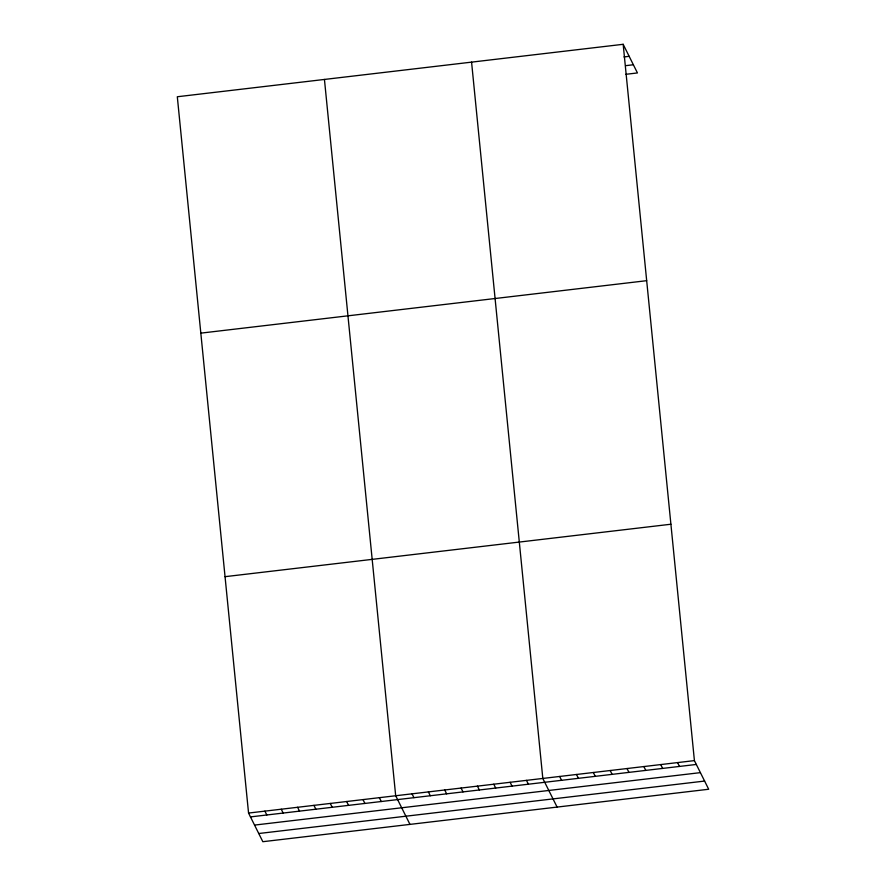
<?xml version="1.0" encoding="UTF-8"?>
<svg xmlns="http://www.w3.org/2000/svg" width="886" height="886" viewBox="0 0 886 886"><rect width="100%" height="100%" fill="white"/><g stroke="black" fill="none" stroke-linecap="round" stroke-linejoin="round"><path stroke-width="1.33" d="M623.168 44.3L177.311 96.751L248.556 813.06L262.832 841.7L708.689 789.249L694.414 760.609L623.168 44.3L637.444 72.94L625.782 74.313M623.977 56.937L629.16 56.327M625.594 65.675L633.368 64.756M200.823 333.136L646.68 280.685M225.044 576.675L670.901 524.235M248.556 813.06L694.414 760.609M250.472 816.903L696.33 764.452M254.548 825.087L700.405 772.636M258.756 833.516L704.614 781.064M677.568 762.591L679.484 766.434M660.723 764.574L662.639 768.417M643.878 766.556L645.794 770.399M627.033 768.539L628.949 772.382M610.199 770.521L612.115 774.364M593.354 772.503L595.27 776.346M576.509 774.486L578.425 778.329M559.664 776.468L561.58 780.311M557.095 807.08L542.819 778.451L471.573 62.131M526.472 780.367L528.388 784.21M510.126 782.294L512.042 786.137M493.779 784.21L495.695 788.064M477.432 786.137L479.348 789.98M461.085 788.064L463.001 791.907M444.728 789.98L446.644 793.834M428.381 791.907L430.297 795.75M412.034 793.834L413.95 797.677M409.963 824.39L395.688 795.75L324.442 79.441M379.341 797.677L381.257 801.52M362.994 799.604L364.91 803.447M346.647 801.52L348.563 805.363M330.301 803.447L332.217 807.29M313.943 805.374L315.859 809.217M297.596 807.29L299.512 811.133M281.25 809.217L283.166 813.06M264.903 811.144L266.819 814.987"/></g></svg>
